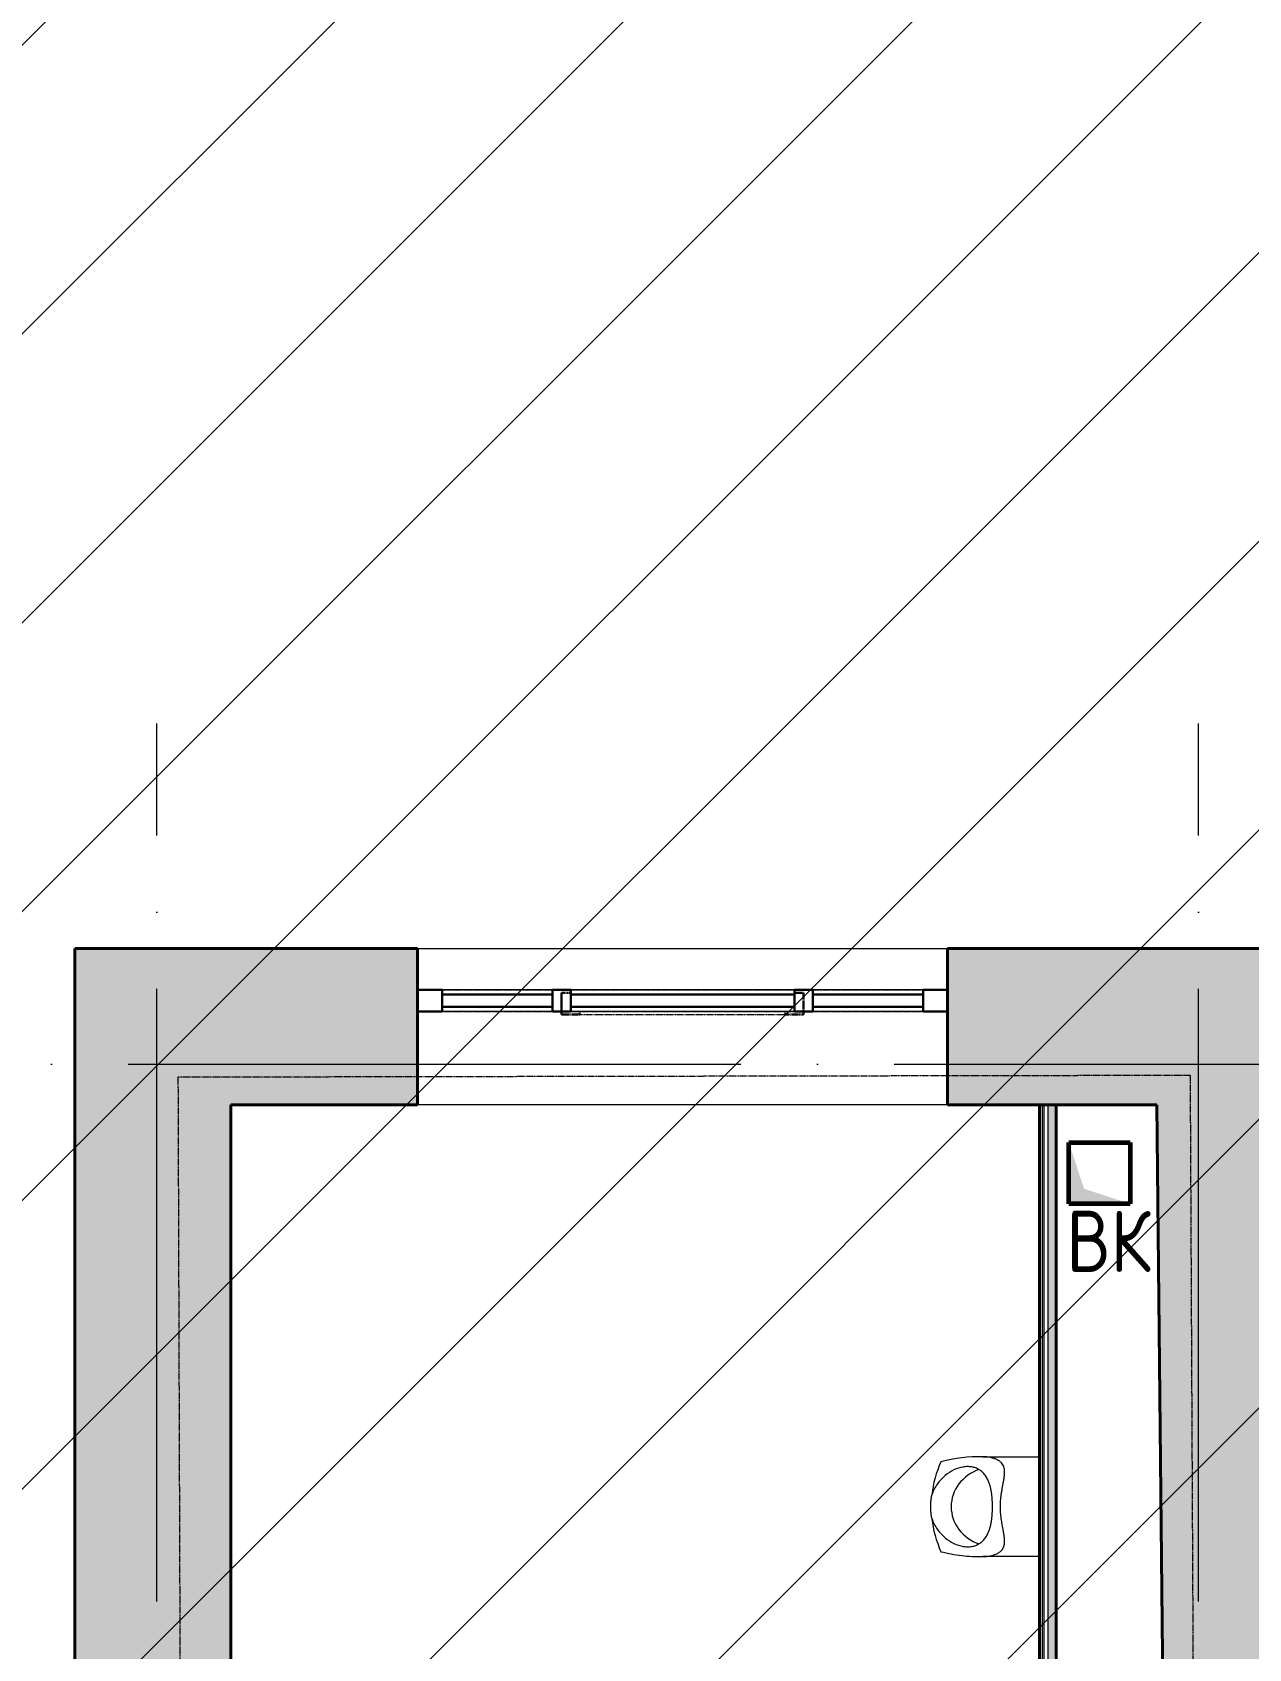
# Model space of a CAD drawing. Header units: millimetres. Extents: x -269164 to 430575, y -569542 to 36130.
# Drawn here: x 216786 to 220756, y -411973 to -406697 of the extents above; entities that cross this region are included whole.
import ezdxf

# ---------------------------------------------------------------- set-up
doc = ezdxf.new("R2010")
doc.units = ezdxf.units.MM
doc.linetypes.add('ADSK_Линия сетки', pattern=[25, 20, -2.5, 0, -2.5])
doc.linetypes.add('ADSK_Сверху', pattern=[4.5, 3, -1.5])
for name, color, linetype, lineweight in [('_ Окна', 7, 'Continuous', 30), ('Аннотация', 7, 'Continuous', 9), ('Витраж', 7, 'Continuous', 18), ('Окна', 7, 'Continuous', 18), ('Оси', 7, 'Continuous', 9), ('Панели витража', 7, 'Continuous', 18), ('Перекрытие', 7, 'Continuous', 18), ('Сантехника', 7, 'Continuous', 18), ('Стены внутренние', 7, 'Continuous', 18), ('Стены наружные', 7, 'Continuous', 18), ('Стены штриховка', 7, 'Continuous', 18), ('Узлы', 7, 'Continuous', 18)]:
    doc.layers.add(name, color=color, linetype=linetype, lineweight=lineweight)
doc.layers.add('Линии', color=7, linetype='Continuous', lineweight=9, true_color=0x00a600)
doc.styles.add('GOST Common_1', font='GOST_Common.ttf', dxfattribs={"width": 0.9, "height": 350})

# ---------------------------------------------------------------- blocks, each defined once
blk = doc.blocks.new('Прямоугольный импост - 70х20_60мм-1225109-03 План 3-го этажа маркировочный')
at = {"layer": 'Витраж', "color": 253, "linetype": 'ADSK_Сверху', "true_color": 0xaaaaaa}
for p, q in [((39644.1, 2434.5), (39644.1, 2364.5)), ((39724.1, 2434.5), (39644.1, 2434.5)), ((40114.1, 2434.5), (40084.1, 2434.5)), ((39724.1, 2364.5), (39644.1, 2364.5)), ((40114.1, 2364.5), (40084.1, 2364.5))]:
    blk.add_line(p, q, dxfattribs=at)
blk = doc.blocks.new('Прямоугольный импост - 70х20_60мм-1236811-03 План 3-го этажа маркировочный')
at = {"layer": 'Витраж', "color": 253, "linetype": 'ADSK_Сверху', "true_color": 0xaaaaaa}
for p, q in [((-80, 35), (0, 35)), ((0, 35), (0, -35)), ((0, -35), (-80, -35))]:
    blk.add_line(p, q, dxfattribs=at)
blk = doc.blocks.new('Прямоугольный импост - 70х20_60мм-1236812-03 План 3-го этажа маркировочный')
at = {"layer": 'Витраж', "color": 253, "linetype": 'ADSK_Сверху', "true_color": 0xaaaaaa}
for p, q in [((0, 35), (-80, 35)), ((0, -35), (0, 35)), ((-80, -35), (0, -35))]:
    blk.add_line(p, q, dxfattribs=at)
blk = doc.blocks.new('Прямоугольный импост - 70х20_60мм-V3-03 План 3-го этажа маркировочный')
at = {"layer": 'Витраж', "color": 253, "linetype": 'ADSK_Сверху', "true_color": 0xaaaaaa}
for p, q in [((8879.2, 20783.6), (8909.2, 20783.6)), ((9639.2, 20783.6), (9669.2, 20783.6)), ((8879.2, 20713.6), (8909.2, 20713.6)), ((9639.2, 20713.6), (9669.2, 20713.6))]:
    blk.add_line(p, q, dxfattribs=at)
blk = doc.blocks.new('Витраж-тент со смещением вовне - 60мм 30 сдвиг-2061572-03 План 3-го этажа маркировочный')
at = {"layer": '_ Окна', "color": 253, "linetype": 'ADSK_Сверху', "true_color": 0xaaaaaa}
for p, q in [((-395, 25), (-395, -45)), ((-395, 25), (-365, 25)), ((-395, -45), (-395, 25)), ((395, 25), (365, 25)), ((395, -45), (395, 25)), ((395, -45), (395, 25)), ((-335, -45), (-395, -45)), ((-335, -35), (-335, -45)), ((335, -35), (335, -45)), ((335, -45), (395, -45))]:
    blk.add_line(p, q, dxfattribs=at)
at = {"layer": 'Окна', "color": 253, "linetype": 'ADSK_Сверху', "true_color": 0xaaaaaa}
blk.add_line((-335, -45), (335, -45), dxfattribs=at)
blk = doc.blocks.new('Прямоугольный импост - 70х20_60мм-1225113-03 План 3-го этажа маркировочный')
at = {"layer": 'Витраж', "color": 253, "linetype": 'ADSK_Сверху', "true_color": 0xaaaaaa}
for p, q in [((41024.1, 2434.5), (40994.1, 2434.5)), ((41464.1, 2434.5), (41384.1, 2434.5)), ((41464.1, 2364.5), (41464.1, 2434.5)), ((41024.1, 2364.5), (40994.1, 2364.5)), ((41464.1, 2364.5), (41384.1, 2364.5))]:
    blk.add_line(p, q, dxfattribs=at)
blk = doc.blocks.new('Прямоугольный импост - 70х60мм-1236807-03 План 3-го этажа маркировочный')
at = {"layer": 'Витраж', "color": 253, "linetype": 'ADSK_Сверху', "true_color": 0xaaaaaa}
for p, q in [((-30, 35), (30, 35)), ((30, -35), (-30, -35))]:
    blk.add_line(p, q, dxfattribs=at)
blk = doc.blocks.new('Прямоугольный импост - 70х60мм-1225009-03 План 3-го этажа маркировочный')
at = {"layer": 'Витраж', "color": 253, "linetype": 'ADSK_Сверху', "true_color": 0xaaaaaa}
for p, q in [((41024.1, 2434.5), (41024.1, 2364.5)), ((41384.1, 2434.5), (41024.1, 2434.5)), ((41384.1, 2364.5), (41384.1, 2434.5)), ((41384.1, 2364.5), (41024.1, 2364.5))]:
    blk.add_line(p, q, dxfattribs=at)
blk = doc.blocks.new('Прямоугольный импост - 70х60мм-1464024-03 План 3-го этажа маркировочный')
at = {"layer": 'Витраж', "color": 253, "linetype": 'ADSK_Сверху', "true_color": 0xaaaaaa}
for p, q in [((8909.2, 20783.6), (8909.2, 20713.6)), ((8909.2, 20783.6), (9639.2, 20783.6)), ((9639.2, 20713.6), (9639.2, 20783.6)), ((8909.2, 20713.6), (9639.2, 20713.6))]:
    blk.add_line(p, q, dxfattribs=at)
blk = doc.blocks.new('Системная панель - _AR_Стекло_40мм_привязка по центру-V64-03 План 3-го этажа маркировочный')
at = {"layer": 'Панели витража', "lineweight": 30}
for p, q in [((180, 20), (-180, 20)), ((-180, 20), (-180, -20)), ((180, -20), (180, 20)), ((-180, -20), (180, -20))]:
    blk.add_line(p, q, dxfattribs=at)
blk = doc.blocks.new('Прямоугольный импост - 70х40_60мм-V41-03 План 3-го этажа маркировочный')
at = {"layer": 'Витраж'}
for p, q in [((3738.5, 27378.6), (3738.5, 27738.6)), ((3808.5, 27378.6), (3808.5, 27738.6))]:
    blk.add_line(p, q, dxfattribs=at)
blk = doc.blocks.new('Прямоугольный импост - 70х20_60мм-V65-03 План 3-го этажа маркировочный')
at = {"layer": 'Витраж', "lineweight": 30}
for p, q in [((-80, 35), (0, 35)), ((-80, -35), (-80, 35)), ((0, 35), (0, -35)), ((0, -35), (-80, -35))]:
    blk.add_line(p, q, dxfattribs=at)
blk = doc.blocks.new('Прямоугольный импост - 70х20_60мм-V66-03 План 3-го этажа маркировочный')
at = {"layer": 'Витраж', "lineweight": 30}
for p, q in [((0, 35), (-80, 35)), ((-80, 35), (-80, -35)), ((0, -35), (0, 35)), ((-80, -35), (0, -35))]:
    blk.add_line(p, q, dxfattribs=at)
blk = doc.blocks.new('Прямоугольный импост - 70х40_60мм-V20-03 План 3-го этажа маркировочный')
at = {"layer": 'Витраж'}
for p, q in [((-6006, 11415.4), (-6006, 11055.4)), ((-5936, 11415.4), (-5936, 11055.4))]:
    blk.add_line(p, q, dxfattribs=at)
blk = doc.blocks.new('Системная панель - _AR_Стекло_40мм_привязка по центру-V67-03 План 3-го этажа маркировочный')
at = {"layer": 'Панели витража', "lineweight": 30}
for p, q in [((365, 20), (-365, 20)), ((-365, 20), (-365, -20)), ((365, -20), (365, 20)), ((-365, -20), (365, -20))]:
    blk.add_line(p, q, dxfattribs=at)
blk = doc.blocks.new('Прямоугольный импост - 70х40_60мм-1464023-03 План 3-го этажа маркировочный')
at = {"layer": 'Витраж'}
for p, q in [((9639.2, 20783.6), (8909.2, 20783.6)), ((9639.2, 20713.6), (8909.2, 20713.6))]:
    blk.add_line(p, q, dxfattribs=at)
blk = doc.blocks.new('Прямоугольный импост - 70х60мм-V68-03 План 3-го этажа маркировочный')
at = {"layer": 'Витраж', "lineweight": 30}
for p, q in [((-30, 35), (30, 35)), ((-30, -35), (-30, 35)), ((30, 35), (30, -35)), ((30, -35), (-30, -35))]:
    blk.add_line(p, q, dxfattribs=at)
blk = doc.blocks.new('Urinal_Commercial_14201 - UT104EV-1823124-03 План 3-го этажа маркировочный')
at = {"layer": 'Сантехника'}
for p, q in [((41705.8, 18313), (41890.3, 18313)), ((41890.3, 17986.9), (41705.8, 17987))]:
    blk.add_line(p, q, dxfattribs=at)
for centre, radius, start, end in [((41890.3, 18150), 353.2, 155.4197, 173.7904), ((41743.2, 18133.9), 146.4, 110.0061, 141.9939), ((41722.7, 18150), 120.3, 141.9939, 180.0061), ((41890.3, 18150), 353.2, 186.2096, 204.5782), ((41722.7, 18149.9), 120.3, 179.9939, 218.0061), ((41743.2, 18166), 146.4, 218.0061, 249.9939)]:
    blk.add_arc(centre, radius, start, end, dxfattribs=at)
blk.add_ellipse((41801.6, 17228.7), major_axis=(-199.1, 1075.5), ratio=0.694076, start_param=6.146838, end_param=6.328057, dxfattribs=at)
for points, knots in [([(41762.9, 18150), (41763.1, 18158.3), (41763.7, 18170.9), (41765.4, 18185.2), (41766.5, 18193.3), (41767.4, 18199.3), (41768.3, 18205.2), (41769.4, 18211), (41770.4, 18216.7), (41771.5, 18222.3), (41772.5, 18227.9), (41773.5, 18233.3), (41774.3, 18237.7), (41774.9, 18241.2), (41775.2, 18243.8), (41775.6, 18246.3), (41776, 18249.7), (41776.5, 18253.8), (41776.8, 18257.8), (41776.9, 18260.9), (41776.9, 18264), (41776.7, 18267.7), (41776, 18273.4), (41774.5, 18280), (41771.1, 18287.1), (41767.4, 18292.1), (41763.9, 18295.7), (41760.9, 18298.1), (41757.7, 18300.3), (41754.4, 18302.3), (41751, 18304.1), (41747.3, 18305.7), (41743.5, 18307.1), (41739.6, 18308.4), (41735.6, 18309.4), (41730.2, 18310.7), (41720.4, 18312.3), (41711.7, 18312.9), (41705.8, 18313)], [-1, -1, -1, -1, -0.909091, -0.863636, -0.840909, -0.818182, -0.795455, -0.772727, -0.75, -0.727273, -0.704545, -0.681818, -0.659091, -0.647727, -0.636364, -0.625, -0.613636, -0.590909, -0.568182, -0.556818, -0.545455, -0.522727, -0.5, -0.454545, -0.409091, -0.363636, -0.340909, -0.318182, -0.295455, -0.272727, -0.25, -0.227273, -0.204545, -0.181818, -0.159091, -0.136364, -0.090909, 0, 0, 0, 0]), ([(41737.3, 18150), (41737.2, 18153.7), (41737.1, 18159.2), (41736.9, 18166.3), (41736.6, 18171.5), (41736.3, 18176.7), (41735.8, 18181.8), (41735.3, 18186.9), (41734.7, 18191.7), (41734, 18196.5), (41733.2, 18201.1), (41732.4, 18205.6), (41731.5, 18210), (41730.5, 18214.2), (41729.4, 18218.3), (41728.2, 18222.3), (41726.5, 18227.4), (41724.7, 18232.3), (41722.6, 18236.9), (41720.5, 18241.4), (41717.6, 18246.7), (41713.7, 18252.5), (41709.4, 18257.9), (41704.8, 18262.7), (41699.7, 18267), (41692.5, 18272), (41682.7, 18276.8), (41669.6, 18280.2), (41655.7, 18281.2), (41636.2, 18279.3), (41611.1, 18271.3), (41586.9, 18256), (41569.1, 18239.3), (41557.1, 18224.6), (41546.7, 18207.6), (41541.5, 18194.9), (41539.3, 18188.2)], [-1, -1, -1, -1, -0.975, -0.9625, -0.95, -0.9375, -0.925, -0.9125, -0.9, -0.8875, -0.875, -0.8625, -0.85, -0.8375, -0.825, -0.8125, -0.8, -0.775, -0.7625, -0.75, -0.725, -0.7, -0.675, -0.65, -0.625, -0.6, -0.55, -0.5, -0.45, -0.4, -0.3, -0.2, -0.15, -0.1, -0.05, 0, 0, 0, 0]), ([(41539.3, 18111.8), (41541.5, 18105.1), (41546.7, 18092.3), (41557.1, 18075.3), (41569.1, 18060.6), (41586.9, 18043.9), (41611.1, 18028.6), (41636.2, 18020.6), (41655.7, 18018.8), (41669.6, 18019.8), (41682.7, 18023.2), (41692.5, 18028), (41699.7, 18032.9), (41704.8, 18037.2), (41709.4, 18042.1), (41713.7, 18047.4), (41717.6, 18053.2), (41720.5, 18058.5), (41722.6, 18063), (41724.7, 18067.6), (41726.5, 18072.5), (41728.2, 18077.7), (41729.4, 18081.6), (41730.5, 18085.7), (41731.5, 18090), (41732.4, 18094.3), (41733.2, 18098.8), (41734, 18103.5), (41734.7, 18108.2), (41735.3, 18113.1), (41735.8, 18118.1), (41736.3, 18123.2), (41736.6, 18128.4), (41736.9, 18133.6), (41737.1, 18140.7), (41737.2, 18146.2), (41737.3, 18150)], [-1, -1, -1, -1, -0.95, -0.9, -0.85, -0.8, -0.7, -0.6, -0.55, -0.5, -0.45, -0.4, -0.375, -0.35, -0.325, -0.3, -0.275, -0.25, -0.2375, -0.225, -0.2, -0.1875, -0.175, -0.1625, -0.15, -0.1375, -0.125, -0.1125, -0.1, -0.0875, -0.075, -0.0625, -0.05, -0.0375, -0.025, 0, 0, 0, 0]), ([(41705.8, 17987), (41710.4, 17987), (41719.6, 17987.5), (41730.6, 17989.2), (41739.1, 17991.4), (41745.2, 17993.3), (41750, 17995.4), (41753.7, 17997.2), (41757.2, 17999.3), (41761.4, 18002.1), (41765.8, 18006.1), (41769.6, 18010.6), (41772.7, 18015.8), (41774.9, 18021.6), (41776.3, 18027.9), (41776.8, 18033.5), (41776.8, 18038.3), (41776.8, 18042), (41776.5, 18045.8), (41776.1, 18049.6), (41775.6, 18053.6), (41775, 18057.6), (41774.4, 18061.7), (41773.6, 18065.8), (41772.8, 18070.1), (41772.1, 18074.4), (41771.3, 18078.8), (41770.1, 18084.7), (41768.8, 18092.2), (41767.2, 18101.5), (41765.4, 18114.1), (41763.6, 18130.2), (41763, 18143.4), (41762.9, 18150)], [-1, -1, -1, -1, -0.928571, -0.857143, -0.821429, -0.785714, -0.75, -0.732143, -0.714286, -0.678571, -0.642857, -0.607143, -0.571429, -0.535714, -0.5, -0.464286, -0.446429, -0.428571, -0.410714, -0.392857, -0.375, -0.357143, -0.339286, -0.321429, -0.303571, -0.285714, -0.267857, -0.25, -0.214286, -0.178571, -0.142857, -0.071429, 0, 0, 0, 0])]:
    blk.add_open_spline(points, degree=3, knots=knots, dxfattribs=at)
for points in [[(41539.3, 18188.2), (41538, 18184.1), (41536.3, 18175.9), (41535.1, 18163), (41534.9, 18154.3), (41534.9, 18150)], [(41534.9, 18150), (41534.9, 18145.6), (41535.1, 18136.9), (41536.3, 18124.1), (41538, 18115.8), (41539.3, 18111.8)], [(41569.2, 18003.1), (41580.3, 18000.2), (41602.7, 17995.3), (41636.7, 17990.2), (41671.1, 17987.3), (41694.2, 17986.9), (41705.8, 17987)]]:
    blk.add_open_spline(points, degree=3, dxfattribs=at)

msp = doc.modelspace()

# ---------------------------------------------------------------- hatches: boundary and pattern name
at = {"lineweight": 13, "true_color": 0x636466}
h = msp.add_hatch(dxfattribs=at)
h.set_pattern_fill('ANSI31', color=251, scale=210)
h.set_pattern_definition([(45, (-1914008.9, -109463.3), (-471.46345, 471.46345), [])])
h.paths.add_polyline_path([(234958.19, -379662.32), (191467.82, -379662.32), (191467.82, -437206.01), (234958.19, -437206.01)])
at = {"layer": 'Стены внутренние'}
msp.add_hatch(color=256, dxfattribs=at).paths.add_polyline_path([(220128.25, -414898.96), (220128.25, -410197.86), (220101.25, -410197.86), (220101.25, -414898.96), (220120.35, -414898.96)])
at = {"layer": 'Стены внутренние', "true_color": 0xc0c0c0}
msp.add_hatch(color=9, dxfattribs=at).paths.add_polyline_path([(220534.87, -417723.38), (220914.86, -417719.74), (220836.59, -410197.86), (220456.57, -410197.86), (220524.88, -416762.74)])
at = {"layer": 'Стены наружные', "true_color": 0xc0c0c0}
h = msp.add_hatch(color=9, dxfattribs=at)
h.paths.add_polyline_path([(220526.72, -410197.86), (221653.48, -410197.86), (221653.48, -409687.86), (219773.69, -409687.86), (219773.69, -410197.86), (220456.57, -410197.86)])
h.paths.add_polyline_path([(216924.81, -410197.86), (218043.69, -410197.86), (218043.69, -409687.86), (216924.81, -409687.86), (216924.81, -410108.3)])
h.paths.add_polyline_path([(224726.12, -410197.86), (224726.12, -409687.86), (223653.48, -409687.86), (223653.48, -410197.86), (224626.77, -410197.86)])
h = msp.add_hatch(color=9, dxfattribs=at)
h.paths.add_polyline_path([(217264.04, -417055.29), (217434.81, -417055.29), (217434.81, -416690.69), (216924.81, -416690.69), (216924.81, -417055.29)])
h.paths.add_polyline_path([(216924.81, -415840.69), (217434.81, -415840.69), (217434.81, -410197.86), (216924.81, -410197.86), (216924.81, -415510.89)])
at = {"layer": 'Узлы', "true_color": 0x808080}
msp.add_hatch(color=8, dxfattribs=at).paths.add_polyline_path([(220218.98, -410521.41), (220369.48, -410521.41), (220218.98, -410471.91), (220169.48, -410321.41), (220169.48, -410521.41)])

# ---------------------------------------------------------------- linework, layer by layer
at = {"layer": 'Линии', "lineweight": 60}
for p, q in [((220169.48, -410321.41), (220369.48, -410321.41)), ((220169.48, -410521.41), (220169.48, -410321.41)), ((220369.48, -410321.41), (220369.48, -410521.41)), ((220369.48, -410521.41), (220169.48, -410521.41))]:
    msp.add_line(p, q, dxfattribs=at)
at = {"layer": 'Оси', "linetype": 'ADSK_Линия сетки', "ltscale": 100}
for p, q in [((217192.82, -439320.18), (217192.82, -408953.12)), ((220592.82, -439320.18), (220592.82, -408953.12)), ((167096.68, -410065.13), (235324.62, -410065.13))]:
    msp.add_line(p, q, dxfattribs=at)
at = {"layer": 'Перекрытие', "color": 9, "linetype": 'ADSK_Сверху', "true_color": 0xaad4d4}
for p, q in [((217262.83, -410106.98), (220565.14, -410101.1)), ((217288.67, -417820.17), (217262.83, -410106.98)), ((220565.14, -410101.1), (220603.12, -417820.17))]:
    msp.add_line(p, q, dxfattribs=at)
at = {"layer": 'Стены внутренние', "lineweight": 40}
for p, q in [((220073.25, -410197.86), (220073.25, -414870.96)), ((220128.25, -410197.86), (220073.25, -410197.86)), ((220128.25, -414898.96), (220128.25, -410197.86)), ((220456.57, -410197.86), (220534.87, -417723.38))]:
    msp.add_line(p, q, dxfattribs=at)
at = {"layer": 'Стены наружные', "lineweight": 40}
for p, q in [((218043.69, -409687.86), (216924.81, -409687.86)), ((216924.81, -409687.86), (216924.81, -415840.69)), ((218043.69, -410197.86), (218043.69, -409687.86)), ((221653.48, -409687.86), (219773.69, -409687.86)), ((219773.69, -409687.86), (219773.69, -410197.86)), ((217434.81, -410197.86), (218043.69, -410197.86)), ((217434.81, -415840.69), (217434.81, -410197.86)), ((219773.69, -410197.86), (220073.25, -410197.86)), ((220128.25, -410197.86), (220456.57, -410197.86))]:
    msp.add_line(p, q, dxfattribs=at)
at = {"layer": 'Стены наружные'}
for p, q in [((218043.69, -409687.86), (219773.69, -409687.86)), ((219773.69, -410197.86), (218043.69, -410197.86))]:
    msp.add_line(p, q, dxfattribs=at)
at = {"layer": 'Стены штриховка'}
for p, q in [((220082.25, -410197.86), (220082.25, -414879.96)), ((220088.25, -410197.86), (220088.25, -414885.96)), ((220101.25, -410197.86), (220101.25, -414898.96))]:
    msp.add_line(p, q, dxfattribs=at)

# ---------------------------------------------------------------- block references
at = {"layer": '_ Окна', "color": 253, "linetype": 'ADSK_Сверху', "true_color": 0xaaaaaa}
msp.add_blockref('Витраж-тент со смещением вовне - 60мм 30 сдвиг-2061572-03 План 3-го этажа маркировочный', (218908.69, -409857.86), dxfattribs=at)
at = {"layer": 'Витраж', "color": 253, "linetype": 'ADSK_Сверху', "true_color": 0xaaaaaa, "rotation": 180}
for name, p in [('Прямоугольный импост - 70х20_60мм-1236812-03 План 3-го этажа маркировочный', (218043.69, -409857.86)), ('Прямоугольный импост - 70х20_60мм-1225113-03 План 3-го этажа маркировочный', (259507.79, -407458.36)), ('Прямоугольный импост - 70х60мм-1225009-03 План 3-го этажа маркировочный', (259507.79, -407458.36)), ('Прямоугольный импост - 70х20_60мм-1225109-03 План 3-го этажа маркировочный', (259417.79, -407458.36)), ('Прямоугольный импост - 70х60мм-1225009-03 План 3-го этажа маркировочный', (260717.79, -407458.36))]:
    msp.add_blockref(name, p, dxfattribs=at)
at = {"layer": 'Витраж'}
for name, p, rotation in [('Прямоугольный импост - 70х20_60мм-V66-03 План 3-го этажа маркировочный', (218043.69, -409857.86), 180), ('Прямоугольный импост - 70х40_60мм-V41-03 План 3-го этажа маркировочный', (245862.31, -413631.36), 90.0000000000005), ('Прямоугольный импост - 70х40_60мм-V20-03 План 3-го этажа маркировочный', (208278.3, -415828.9), 270)]:
    msp.add_blockref(name, p, dxfattribs=dict(at, rotation=rotation))
at = {"layer": 'Витраж', "color": 253, "linetype": 'ADSK_Сверху', "true_color": 0xaaaaaa, "extrusion": (0, 0, -1), "rotation": 180}
for name, p in [('Прямоугольный импост - 70х60мм-1236807-03 План 3-го этажа маркировочный', (-218513.69, -409857.86)), ('Прямоугольный импост - 70х60мм-1236807-03 План 3-го этажа маркировочный', (-219303.69, -409857.86)), ('Прямоугольный импост - 70х20_60мм-1236811-03 План 3-го этажа маркировочный', (-219773.69, -409857.86))]:
    msp.add_blockref(name, p, dxfattribs=at)
at = {"layer": 'Витраж', "extrusion": (0, 0, -1), "rotation": 180}
for name, p in [('Прямоугольный импост - 70х60мм-V68-03 План 3-го этажа маркировочный', (-218513.69, -409857.86)), ('Прямоугольный импост - 70х60мм-V68-03 План 3-го этажа маркировочный', (-219303.69, -409857.86)), ('Прямоугольный импост - 70х20_60мм-V65-03 План 3-го этажа маркировочный', (-219773.69, -409857.86))]:
    msp.add_blockref(name, p, dxfattribs=at)
at = {"layer": 'Витраж', "color": 253, "linetype": 'ADSK_Сверху', "true_color": 0xaaaaaa}
for name in ['Прямоугольный импост - 70х20_60мм-V3-03 План 3-го этажа маркировочный', 'Прямоугольный импост - 70х60мм-1464024-03 План 3-го этажа маркировочный']:
    msp.add_blockref(name, (209634.49, -430606.49), dxfattribs=at)
at = {"layer": 'Витраж'}
msp.add_blockref('Прямоугольный импост - 70х40_60мм-1464023-03 План 3-го этажа маркировочный', (209634.49, -430606.49), dxfattribs=at)
at = {"layer": 'Панели витража'}
for name, p in [('Системная панель - _AR_Стекло_40мм_привязка по центру-V64-03 План 3-го этажа маркировочный', (218303.69, -409857.86)), ('Системная панель - _AR_Стекло_40мм_привязка по центру-V67-03 План 3-го этажа маркировочный', (218908.69, -409857.86)), ('Системная панель - _AR_Стекло_40мм_привязка по центру-V64-03 План 3-го этажа маркировочный', (219513.69, -409857.86))]:
    msp.add_blockref(name, p, dxfattribs=at)
at = {"layer": 'Сантехника'}
msp.add_blockref('Urinal_Commercial_14201 - UT104EV-1823124-03 План 3-го этажа маркировочный', (178182.91, -429659.92), dxfattribs=at)

# ---------------------------------------------------------------- texts
at = {"layer": 'Аннотация', "insert": (220161.54, -410543.39), "char_height": 200, "width": 360.7594, "attachment_point": 1, "style": 'GOST Common_1'}
msp.add_mtext('ВК', dxfattribs=at)

doc.saveas('drawing.dxf')
